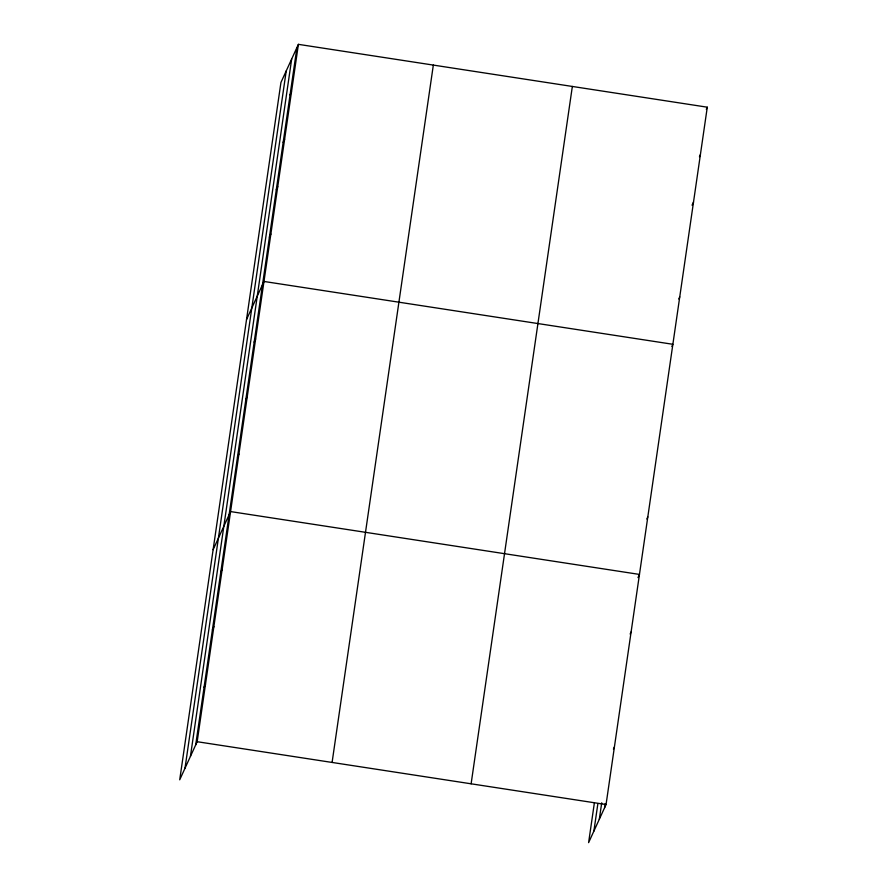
<?xml version="1.0" encoding="UTF-8"?>
<svg xmlns="http://www.w3.org/2000/svg" width="887" height="887" viewBox="0 0 887 887"><rect width="100%" height="100%" fill="white"/><g stroke="black" fill="none" stroke-linecap="round" stroke-linejoin="round"><path stroke-width="1.33" d="M184.995 768.286L286.224 70.927M190.428 756.411L291.668 59.052M195.705 744.892L296.934 47.532M298.398 44.35L280.946 82.458L179.717 779.806L197.158 741.709L298.398 44.35L707.283 107.194L606.054 804.542L588.602 842.65L594.368 802.923M332.093 762.443L433.333 65.084M471.119 783.809L572.348 86.449M593.88 831.13L597.86 803.733M599.324 819.255L601.708 802.813M604.59 807.724L605.189 803.611M290.06 94.953L291.513 91.771M283.175 142.375L284.627 139.192M276.289 189.785L277.742 186.614M269.404 237.206L270.857 234.035M246.531 319.553L263.971 281.456L672.867 344.289L671.891 346.407M254.17 342.16L255.622 338.978M245.81 399.693L247.273 396.511M237.461 457.226L238.913 454.044M213.124 549.685L230.565 511.577L639.46 574.421L638.008 577.592M220.763 572.292L222.216 569.11M212.403 629.825L213.867 626.643M204.054 687.358L205.507 684.176M706.318 109.312L707.283 107.194M699.433 156.733L700.408 154.604M692.06 205.207L693.523 202.025M678.777 298.986L679.752 296.868M646.845 519.006L647.809 516.888M630.136 634.072L631.112 631.954M613.427 749.138L614.403 747.009M197.158 741.709L606.054 804.542"/></g></svg>
